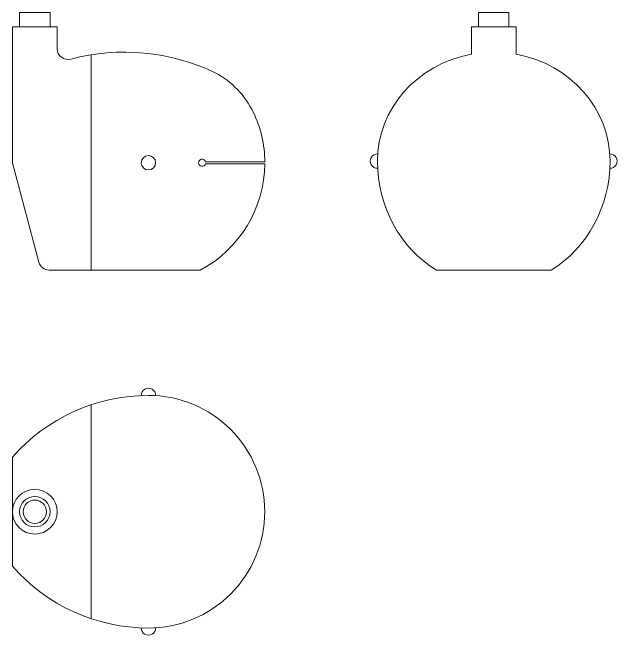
# Model space of a CAD drawing. Header units: millimetres. Extents: x -310 to 169, y -186 to 172.
# Drawn here: x 0 to 169.1, y -2.1 to 172 of the extents above; entities that cross this region are included whole.
import ezdxf

# ---------------------------------------------------------------- set-up
doc = ezdxf.new("R2010")
doc.units = ezdxf.units.MM
doc.header["$MEASUREMENT"] = 0
doc.layers.add('A-DETL-LWT3', color=8, linetype='Continuous', lineweight=0)

# ---------------------------------------------------------------- blocks, each defined once
blk = doc.blocks.new('otamatone_top')
blk.add_line((22, 29.9), (22, -29.9))
blk.add_lwpolyline([(0, 15.25, -0.21635), (38, 32.5, -0.414214), (70.5, 0, -0.414214), (38, -32.5, -0.21635), (0, -15.25)], format="xyb", close=True)
for radius in [6.25, 4.25, 3.25]:
    blk.add_circle((6.25, 0), radius)
for centre, start, end in [((38, 32.5), 358.2368, 181.1351), ((38, -32.5), 178.8649, 1.7632)]:
    blk.add_arc(centre, 2, start, end)
blk = doc.blocks.new('otamatone_side')
blk.add_line((22, 29.76), (22, -30.39))
blk.add_lwpolyline([(2, 37.61), (2, 41.61), (10.5, 41.61), (10.5, 37.61)])
blk.add_lwpolyline([(53.97, -0.64, -7.872983), (53.97, -0.14), (70.5, -0.14, 0.116432), (67.3, 13.74, 0.158213), (56.68, 24.77, 0.178025), (16.27, 28.57, -0.492146), (12.5, 31.47), (12.5, 37.61), (0, 37.61), (0, 0, 0.065243), (0.1, -0.77), (7.41, -28.17, 0.339788), (10.3, -30.39), (52.5, -30.39, 0.275006), (70.5, -0.64)], format="xyb", close=True)
blk.add_circle((38, -0.39), 2)
blk = doc.blocks.new('otamatone_front')
for points in [[(-4.25, 37.54), (-4.25, 41.54), (4.25, 41.54), (4.25, 37.54)], [(-6.25, 29.89), (-6.25, 37.54), (6.25, 37.54), (6.25, 29.89)], [(-16.01, -30.46), (16.01, -30.46)]]:
    blk.add_lwpolyline(points)
for centre, start, end in [((-32.5, 0), 87.9925, 271.5204), ((32.5, 0), 268.4796, 92.0075)]:
    blk.add_arc(centre, 2, start, end)
for major_axis, ratio, start_param, end_param in [((-32.5, 0), 0.93715, 4.905902, 6.283185), ((-32.5, 0), 0.93715, 3.141593, 4.518876), ((0, 35), 0.928571, 1.570796, 2.626426), ((0, 35), 0.928571, 3.65676, 4.712389)]:
    blk.add_ellipse((0, 0), major_axis=major_axis, ratio=ratio, start_param=start_param, end_param=end_param)

msp = doc.modelspace()

# ---------------------------------------------------------------- block references
at = {"layer": 'A-DETL-LWT3'}
for name, p in [('otamatone_side', (0, 130.39)), ('otamatone_front', (134.5, 130.46)), ('otamatone_top', (0, 32.5))]:
    msp.add_blockref(name, p, dxfattribs=at)

doc.saveas('drawing.dxf')
